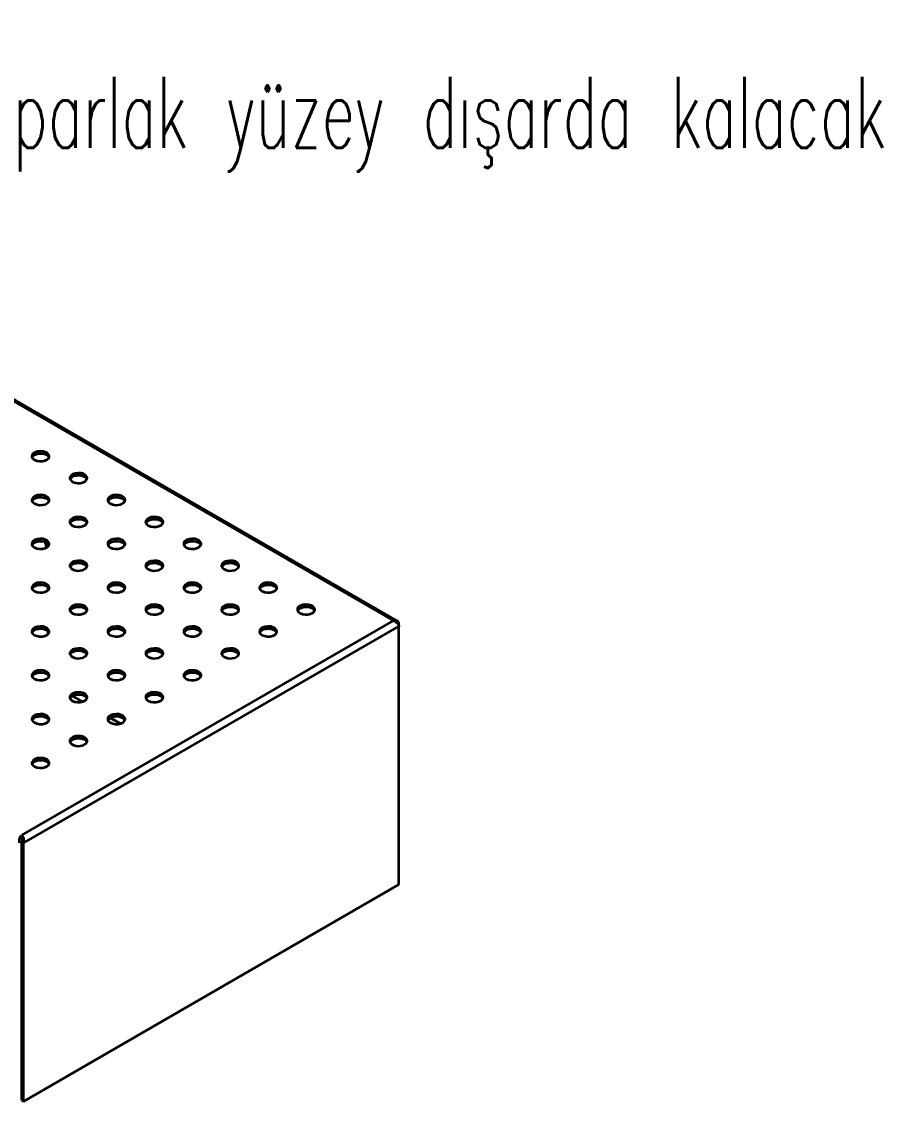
# Model space of a CAD drawing. Header units: millimetres. Extents: x -703 to 1382, y -307 to 590.
# Drawn here: x 324.9 to 645.8, y 187.8 to 590.1 of the extents above; entities that cross this region are included whole.
import ezdxf

# ---------------------------------------------------------------- set-up
doc = ezdxf.new("R2010")
doc.units = ezdxf.units.MM
doc.styles.add('SLDTEXTSTYLE1', font='TXT', dxfattribs={"width": 0.605, "bigfont": 'bigfont'})

# ---------------------------------------------------------------- blocks, each defined once
blk = doc.blocks.new('SW_NOTE_0')
at = {"color": 0, "linetype": 'Continuous', "lineweight": 0, "insert": (0.57, 12.71), "char_height": 26.4583, "attachment_point": 1, "style": 'SLDTEXTSTYLE1'}
blk.add_mtext('parlak yüzey dışarda kalacak', dxfattribs=at)

msp = doc.modelspace()

# ---------------------------------------------------------------- linework, layer by layer
at = {"color": 7, "linetype": 'Continuous', "lineweight": 35}
for p, q in [((77.46, 589.84), (463.54, 366.96)), ((464.87, 366.87), (78.13, 590.13)), ((333.62, 396.35), (334.22, 394.16)), ((334.85, 378.29), (334.85, 379.32)), ((463.54, 366.96), (324.95, 286.96)), ((465.61, 364.89), (325.7, 284.13)), ((334.85, 361.96), (334.85, 362.99)), ((465.27, 365.57), (465.61, 365.77)), ((465.61, 364.89), (465.61, 365.77)), ((465.61, 268.54), (465.61, 364.89)), ((343.85, 338.89), (347.62, 336.71)), ((357.99, 330.73), (361.76, 328.55)), ((325, 284.53), (325.7, 284.13)), ((325, 188.18), (325, 284.53)), ((325.7, 187.77), (325.7, 284.13)), ((325.7, 187.77), (465.61, 268.54)), ((325, 188.18), (325.7, 187.77))]:
    msp.add_line(p, q, dxfattribs=at)
at = {"color": 7, "linetype": 'Continuous', "lineweight": 35, "flags": 128}
for points in [[(329.72, 426.87), (330.59, 426.51), (331.62, 426.33), (332.69, 426.36), (333.68, 426.58), (334.5, 426.98), (335.05, 427.51), (335.27, 428.12), (335.13, 428.73), (334.66, 429.28), (333.91, 429.72), (332.95, 429.99), (331.88, 430.07), (330.84, 429.94), (329.92, 429.63), (329.23, 429.15), (328.84, 428.58), (328.79, 427.96), (329.1, 427.37), (329.72, 426.87)], [(328.85, 427.79), (328.99, 428.06), (329.54, 428.59), (330.36, 428.99), (331.35, 429.21), (332.42, 429.24), (333.45, 429.06), (334.32, 428.7)], [(334.32, 428.7), (334.94, 428.2), (335.19, 427.79)], [(343.86, 418.7), (344.73, 418.34), (345.76, 418.17), (346.83, 418.19), (347.82, 418.42), (348.64, 418.82), (349.19, 419.35), (349.41, 419.95), (349.28, 420.56), (348.81, 421.12), (348.05, 421.56), (347.09, 421.83), (346.03, 421.9), (344.98, 421.78), (344.06, 421.46), (343.37, 420.99), (342.98, 420.41), (342.94, 419.8), (343.24, 419.21), (343.86, 418.7)], [(342.99, 419.62), (343.13, 419.9), (343.68, 420.43), (344.5, 420.82), (345.49, 421.05), (346.56, 421.07), (347.59, 420.9), (348.46, 420.54)], [(348.46, 420.54), (349.08, 420.04), (349.33, 419.62)], [(329.72, 410.54), (330.59, 410.18), (331.62, 410), (332.69, 410.03), (333.68, 410.25), (334.5, 410.65), (335.05, 411.18), (335.27, 411.79), (335.13, 412.4), (334.66, 412.96), (333.91, 413.39), (332.95, 413.66), (331.88, 413.74), (330.84, 413.61), (329.92, 413.3), (329.23, 412.83), (328.84, 412.25), (328.79, 411.63), (329.1, 411.04), (329.72, 410.54)], [(328.85, 411.46), (328.99, 411.73), (329.54, 412.26), (330.36, 412.66), (331.35, 412.89), (332.42, 412.91), (333.45, 412.73), (334.32, 412.38)], [(334.32, 412.38), (334.94, 411.87), (335.19, 411.46)], [(358.01, 410.54), (358.88, 410.18), (359.9, 410), (360.97, 410.03), (361.97, 410.25), (362.78, 410.65), (363.33, 411.18), (363.55, 411.79), (363.42, 412.4), (362.95, 412.96), (362.19, 413.39), (361.23, 413.66), (360.17, 413.74), (359.12, 413.61), (358.2, 413.3), (357.51, 412.83), (357.12, 412.25), (357.08, 411.63), (357.38, 411.04), (358.01, 410.54)], [(357.13, 411.46), (357.28, 411.73), (357.82, 412.26), (358.64, 412.66), (359.64, 412.89), (360.71, 412.91), (361.73, 412.73), (362.6, 412.38)], [(362.6, 412.38), (363.22, 411.87), (363.48, 411.46)], [(343.86, 402.37), (344.73, 402.02), (345.76, 401.84), (346.83, 401.87), (347.82, 402.09), (348.64, 402.49), (349.19, 403.02), (349.41, 403.62), (349.28, 404.24), (348.81, 404.79), (348.05, 405.23), (347.09, 405.5), (346.03, 405.58), (344.98, 405.45), (344.06, 405.13), (343.37, 404.66), (342.98, 404.09), (342.94, 403.47), (343.24, 402.88), (343.86, 402.37)], [(342.99, 403.29), (343.13, 403.57), (343.68, 404.1), (344.5, 404.5), (345.49, 404.72), (346.56, 404.75), (347.59, 404.57), (348.46, 404.21)], [(348.46, 404.21), (349.08, 403.71), (349.33, 403.29)], [(372.15, 402.37), (373.02, 402.02), (374.04, 401.84), (375.11, 401.87), (376.11, 402.09), (376.93, 402.49), (377.47, 403.02), (377.69, 403.62), (377.56, 404.24), (377.09, 404.79), (376.33, 405.23), (375.37, 405.5), (374.31, 405.58), (373.26, 405.45), (372.34, 405.13), (371.65, 404.66), (371.26, 404.09), (371.22, 403.47), (371.53, 402.88), (372.15, 402.37)], [(371.27, 403.29), (371.42, 403.57), (371.97, 404.1), (372.78, 404.5), (373.78, 404.72), (374.85, 404.75), (375.87, 404.57), (376.74, 404.21)], [(376.74, 404.21), (377.37, 403.71), (377.62, 403.29)], [(329.72, 394.21), (330.59, 393.85), (331.62, 393.68), (332.69, 393.7), (333.68, 393.93), (334.5, 394.32), (335.05, 394.86), (335.27, 395.46), (335.13, 396.07), (334.66, 396.63), (333.91, 397.06), (332.95, 397.34), (331.88, 397.41), (330.84, 397.29), (329.92, 396.97), (329.23, 396.5), (328.84, 395.92), (328.79, 395.31), (329.1, 394.71), (329.72, 394.21)], [(328.85, 395.13), (328.99, 395.4), (329.54, 395.93), (330.36, 396.33), (331.35, 396.56), (332.42, 396.58), (333.45, 396.41), (334.32, 396.05)], [(334.32, 396.05), (334.94, 395.54), (335.19, 395.13)], [(358.01, 394.21), (358.88, 393.85), (359.9, 393.68), (360.97, 393.7), (361.97, 393.93), (362.78, 394.32), (363.33, 394.86), (363.55, 395.46), (363.42, 396.07), (362.95, 396.63), (362.19, 397.06), (361.23, 397.34), (360.17, 397.41), (359.12, 397.29), (358.2, 396.97), (357.51, 396.5), (357.12, 395.92), (357.08, 395.31), (357.38, 394.71), (358.01, 394.21)], [(357.13, 395.13), (357.28, 395.4), (357.82, 395.93), (358.64, 396.33), (359.64, 396.56), (360.71, 396.58), (361.73, 396.41), (362.6, 396.05)], [(362.6, 396.05), (363.22, 395.54), (363.48, 395.13)], [(386.29, 394.21), (387.16, 393.85), (388.19, 393.68), (389.25, 393.7), (390.25, 393.93), (391.07, 394.32), (391.62, 394.86), (391.83, 395.46), (391.7, 396.07), (391.23, 396.63), (390.48, 397.06), (389.51, 397.34), (388.45, 397.41), (387.41, 397.29), (386.49, 396.97), (385.8, 396.5), (385.41, 395.92), (385.36, 395.31), (385.67, 394.71), (386.29, 394.21)], [(385.42, 395.13), (385.56, 395.4), (386.11, 395.93), (386.92, 396.33), (387.92, 396.56), (388.99, 396.58), (390.01, 396.41), (390.89, 396.05)], [(390.89, 396.05), (391.51, 395.54), (391.76, 395.13)], [(343.86, 386.05), (344.73, 385.69), (345.76, 385.51), (346.83, 385.54), (347.82, 385.76), (348.64, 386.16), (349.19, 386.69), (349.41, 387.3), (349.28, 387.91), (348.81, 388.46), (348.05, 388.9), (347.09, 389.17), (346.03, 389.25), (344.98, 389.12), (344.06, 388.8), (343.37, 388.33), (342.98, 387.76), (342.94, 387.14), (343.24, 386.55), (343.86, 386.05)], [(342.99, 386.97), (343.13, 387.24), (343.68, 387.77), (344.5, 388.17), (345.49, 388.39), (346.56, 388.42), (347.59, 388.24), (348.46, 387.88)], [(348.46, 387.88), (349.08, 387.38), (349.33, 386.97)], [(372.15, 386.05), (373.02, 385.69), (374.04, 385.51), (375.11, 385.54), (376.11, 385.76), (376.93, 386.16), (377.47, 386.69), (377.69, 387.3), (377.56, 387.91), (377.09, 388.46), (376.33, 388.9), (375.37, 389.17), (374.31, 389.25), (373.26, 389.12), (372.34, 388.8), (371.65, 388.33), (371.26, 387.76), (371.22, 387.14), (371.53, 386.55), (372.15, 386.05)], [(371.27, 386.97), (371.42, 387.24), (371.97, 387.77), (372.78, 388.17), (373.78, 388.39), (374.85, 388.42), (375.87, 388.24), (376.74, 387.88)], [(376.74, 387.88), (377.37, 387.38), (377.62, 386.97)], [(400.43, 386.05), (401.3, 385.69), (402.33, 385.51), (403.4, 385.54), (404.39, 385.76), (405.21, 386.16), (405.76, 386.69), (405.98, 387.3), (405.84, 387.91), (405.37, 388.46), (404.62, 388.9), (403.66, 389.17), (402.6, 389.25), (401.55, 389.12), (400.63, 388.8), (399.94, 388.33), (399.55, 387.76), (399.5, 387.14), (399.81, 386.55), (400.43, 386.05)], [(399.56, 386.97), (399.7, 387.24), (400.25, 387.77), (401.07, 388.17), (402.06, 388.39), (403.13, 388.42), (404.16, 388.24), (405.03, 387.88)], [(405.03, 387.88), (405.65, 387.38), (405.9, 386.97)], [(329.72, 377.88), (330.59, 377.52), (331.62, 377.35), (332.69, 377.37), (333.68, 377.6), (334.5, 378), (335.05, 378.53), (335.27, 379.13), (335.13, 379.74), (334.66, 380.3), (333.91, 380.74), (332.95, 381.01), (331.88, 381.08), (330.84, 380.96), (329.92, 380.64), (329.23, 380.17), (328.84, 379.59), (328.79, 378.98), (329.1, 378.39), (329.72, 377.88)], [(328.85, 378.8), (328.99, 379.07), (329.54, 379.61), (330.36, 380), (331.35, 380.23), (332.42, 380.25), (333.45, 380.08), (334.32, 379.72)], [(334.32, 379.72), (334.94, 379.22), (335.19, 378.8)], [(358.01, 377.88), (358.88, 377.52), (359.9, 377.35), (360.97, 377.37), (361.97, 377.6), (362.78, 378), (363.33, 378.53), (363.55, 379.13), (363.42, 379.74), (362.95, 380.3), (362.19, 380.74), (361.23, 381.01), (360.17, 381.08), (359.12, 380.96), (358.2, 380.64), (357.51, 380.17), (357.12, 379.59), (357.08, 378.98), (357.38, 378.39), (358.01, 377.88)], [(357.13, 378.8), (357.28, 379.07), (357.82, 379.61), (358.64, 380), (359.64, 380.23), (360.71, 380.25), (361.73, 380.08), (362.6, 379.72)], [(362.6, 379.72), (363.22, 379.22), (363.48, 378.8)], [(386.29, 377.88), (387.16, 377.52), (388.19, 377.35), (389.25, 377.37), (390.25, 377.6), (391.07, 378), (391.62, 378.53), (391.83, 379.13), (391.7, 379.74), (391.23, 380.3), (390.48, 380.74), (389.51, 381.01), (388.45, 381.08), (387.41, 380.96), (386.49, 380.64), (385.8, 380.17), (385.41, 379.59), (385.36, 378.98), (385.67, 378.39), (386.29, 377.88)], [(385.42, 378.8), (385.56, 379.07), (386.11, 379.61), (386.92, 380), (387.92, 380.23), (388.99, 380.25), (390.01, 380.08), (390.89, 379.72)], [(390.89, 379.72), (391.51, 379.22), (391.76, 378.8)], [(414.57, 377.88), (415.44, 377.52), (416.47, 377.35), (417.54, 377.37), (418.54, 377.6), (419.35, 378), (419.9, 378.53), (420.12, 379.13), (419.99, 379.74), (419.52, 380.3), (418.76, 380.74), (417.8, 381.01), (416.74, 381.08), (415.69, 380.96), (414.77, 380.64), (414.08, 380.17), (413.69, 379.59), (413.65, 378.98), (413.95, 378.39), (414.57, 377.88)], [(413.7, 378.8), (413.84, 379.07), (414.39, 379.61), (415.21, 380), (416.2, 380.23), (417.27, 380.25), (418.3, 380.08), (419.17, 379.72)], [(419.17, 379.72), (419.79, 379.22), (420.04, 378.8)], [(343.86, 369.72), (344.73, 369.36), (345.76, 369.18), (346.83, 369.21), (347.82, 369.43), (348.64, 369.83), (349.19, 370.36), (349.41, 370.97), (349.28, 371.58), (348.81, 372.14), (348.05, 372.57), (347.09, 372.84), (346.03, 372.92), (344.98, 372.79), (344.06, 372.48), (343.37, 372.01), (342.98, 371.43), (342.94, 370.81), (343.24, 370.22), (343.86, 369.72)], [(342.99, 370.64), (343.13, 370.91), (343.68, 371.44), (344.5, 371.84), (345.49, 372.06), (346.56, 372.09), (347.59, 371.91), (348.46, 371.56)], [(348.46, 371.56), (349.08, 371.05), (349.33, 370.64)], [(372.15, 369.72), (373.02, 369.36), (374.04, 369.18), (375.11, 369.21), (376.11, 369.43), (376.93, 369.83), (377.47, 370.36), (377.69, 370.97), (377.56, 371.58), (377.09, 372.14), (376.33, 372.57), (375.37, 372.84), (374.31, 372.92), (373.26, 372.79), (372.34, 372.48), (371.65, 372.01), (371.26, 371.43), (371.22, 370.81), (371.53, 370.22), (372.15, 369.72)], [(371.27, 370.64), (371.42, 370.91), (371.97, 371.44), (372.78, 371.84), (373.78, 372.06), (374.85, 372.09), (375.87, 371.91), (376.74, 371.56)], [(376.74, 371.56), (377.37, 371.05), (377.62, 370.64)], [(400.43, 369.72), (401.3, 369.36), (402.33, 369.18), (403.4, 369.21), (404.39, 369.43), (405.21, 369.83), (405.76, 370.36), (405.98, 370.97), (405.84, 371.58), (405.37, 372.14), (404.62, 372.57), (403.66, 372.84), (402.6, 372.92), (401.55, 372.79), (400.63, 372.48), (399.94, 372.01), (399.55, 371.43), (399.5, 370.81), (399.81, 370.22), (400.43, 369.72)], [(399.56, 370.64), (399.7, 370.91), (400.25, 371.44), (401.07, 371.84), (402.06, 372.06), (403.13, 372.09), (404.16, 371.91), (405.03, 371.56)], [(405.03, 371.56), (405.65, 371.05), (405.9, 370.64)], [(428.72, 369.72), (429.59, 369.36), (430.61, 369.18), (431.68, 369.21), (432.68, 369.43), (433.49, 369.83), (434.04, 370.36), (434.26, 370.97), (434.13, 371.58), (433.66, 372.14), (432.9, 372.57), (431.94, 372.84), (430.88, 372.92), (429.83, 372.79), (428.91, 372.48), (428.22, 372.01), (427.83, 371.43), (427.79, 370.81), (428.09, 370.22), (428.72, 369.72)], [(427.84, 370.64), (427.99, 370.91), (428.53, 371.44), (429.35, 371.84), (430.35, 372.06), (431.42, 372.09), (432.44, 371.91), (433.31, 371.56)], [(433.31, 371.56), (433.93, 371.05), (434.19, 370.64)], [(329.72, 361.55), (330.59, 361.2), (331.62, 361.02), (332.69, 361.04), (333.68, 361.27), (334.5, 361.67), (335.05, 362.2), (335.27, 362.8), (335.13, 363.42), (334.66, 363.97), (333.91, 364.41), (332.95, 364.68), (331.88, 364.76), (330.84, 364.63), (329.92, 364.31), (329.23, 363.84), (328.84, 363.27), (328.79, 362.65), (329.1, 362.06), (329.72, 361.55)], [(328.85, 362.47), (328.99, 362.75), (329.54, 363.28), (330.36, 363.68), (331.35, 363.9), (332.42, 363.93), (333.45, 363.75), (334.32, 363.39)], [(334.32, 363.39), (334.94, 362.89), (335.19, 362.47)], [(358.01, 361.55), (358.88, 361.2), (359.9, 361.02), (360.97, 361.04), (361.97, 361.27), (362.78, 361.67), (363.33, 362.2), (363.55, 362.8), (363.42, 363.42), (362.95, 363.97), (362.19, 364.41), (361.23, 364.68), (360.17, 364.76), (359.12, 364.63), (358.2, 364.31), (357.51, 363.84), (357.12, 363.27), (357.08, 362.65), (357.38, 362.06), (358.01, 361.55)], [(357.13, 362.47), (357.28, 362.75), (357.82, 363.28), (358.64, 363.68), (359.64, 363.9), (360.71, 363.93), (361.73, 363.75), (362.6, 363.39)], [(362.6, 363.39), (363.22, 362.89), (363.48, 362.47)], [(386.29, 361.55), (387.16, 361.2), (388.19, 361.02), (389.25, 361.04), (390.25, 361.27), (391.07, 361.67), (391.62, 362.2), (391.83, 362.8), (391.7, 363.42), (391.23, 363.97), (390.48, 364.41), (389.51, 364.68), (388.45, 364.76), (387.41, 364.63), (386.49, 364.31), (385.8, 363.84), (385.41, 363.27), (385.36, 362.65), (385.67, 362.06), (386.29, 361.55)], [(385.42, 362.47), (385.56, 362.75), (386.11, 363.28), (386.92, 363.68), (387.92, 363.9), (388.99, 363.93), (390.01, 363.75), (390.89, 363.39)], [(390.89, 363.39), (391.51, 362.89), (391.76, 362.47)], [(414.57, 361.55), (415.44, 361.2), (416.47, 361.02), (417.54, 361.04), (418.54, 361.27), (419.35, 361.67), (419.9, 362.2), (420.12, 362.8), (419.99, 363.42), (419.52, 363.97), (418.76, 364.41), (417.8, 364.68), (416.74, 364.76), (415.69, 364.63), (414.77, 364.31), (414.08, 363.84), (413.69, 363.27), (413.65, 362.65), (413.95, 362.06), (414.57, 361.55)], [(413.7, 362.47), (413.84, 362.75), (414.39, 363.28), (415.21, 363.68), (416.2, 363.9), (417.27, 363.93), (418.3, 363.75), (419.17, 363.39)], [(419.17, 363.39), (419.79, 362.89), (420.04, 362.47)], [(343.86, 353.39), (344.73, 353.03), (345.76, 352.86), (346.83, 352.88), (347.82, 353.11), (348.64, 353.5), (349.19, 354.03), (349.41, 354.64), (349.28, 355.25), (348.81, 355.81), (348.05, 356.24), (347.09, 356.52), (346.03, 356.59), (344.98, 356.46), (344.06, 356.15), (343.37, 355.68), (342.98, 355.1), (342.94, 354.48), (343.24, 353.89), (343.86, 353.39)], [(342.99, 354.31), (343.13, 354.58), (343.68, 355.11), (344.5, 355.51), (345.49, 355.74), (346.56, 355.76), (347.59, 355.59), (348.46, 355.23)], [(348.46, 355.23), (349.08, 354.72), (349.33, 354.31)], [(372.15, 353.39), (373.02, 353.03), (374.04, 352.86), (375.11, 352.88), (376.11, 353.11), (376.93, 353.5), (377.47, 354.03), (377.69, 354.64), (377.56, 355.25), (377.09, 355.81), (376.33, 356.24), (375.37, 356.52), (374.31, 356.59), (373.26, 356.46), (372.34, 356.15), (371.65, 355.68), (371.26, 355.1), (371.22, 354.48), (371.53, 353.89), (372.15, 353.39)], [(371.27, 354.31), (371.42, 354.58), (371.97, 355.11), (372.78, 355.51), (373.78, 355.74), (374.85, 355.76), (375.87, 355.59), (376.74, 355.23)], [(376.74, 355.23), (377.37, 354.72), (377.62, 354.31)], [(400.43, 353.39), (401.3, 353.03), (402.33, 352.86), (403.4, 352.88), (404.39, 353.11), (405.21, 353.5), (405.76, 354.03), (405.98, 354.64), (405.84, 355.25), (405.37, 355.81), (404.62, 356.24), (403.66, 356.52), (402.6, 356.59), (401.55, 356.46), (400.63, 356.15), (399.94, 355.68), (399.55, 355.1), (399.5, 354.48), (399.81, 353.89), (400.43, 353.39)], [(399.56, 354.31), (399.7, 354.58), (400.25, 355.11), (401.07, 355.51), (402.06, 355.74), (403.13, 355.76), (404.16, 355.59), (405.03, 355.23)], [(405.03, 355.23), (405.65, 354.72), (405.9, 354.31)], [(329.72, 345.23), (330.59, 344.87), (331.62, 344.69), (332.69, 344.72), (333.68, 344.94), (334.5, 345.34), (335.05, 345.87), (335.27, 346.48), (335.13, 347.09), (334.66, 347.64), (333.91, 348.08), (332.95, 348.35), (331.88, 348.43), (330.84, 348.3), (329.92, 347.98), (329.23, 347.51), (328.84, 346.94), (328.79, 346.32), (329.1, 345.73), (329.72, 345.23)], [(328.85, 346.14), (328.99, 346.42), (329.54, 346.95), (330.36, 347.35), (331.35, 347.57), (332.42, 347.6), (333.45, 347.42), (334.32, 347.06)], [(334.32, 347.06), (334.94, 346.56), (335.19, 346.14)], [(358.01, 345.23), (358.88, 344.87), (359.9, 344.69), (360.97, 344.72), (361.97, 344.94), (362.78, 345.34), (363.33, 345.87), (363.55, 346.48), (363.42, 347.09), (362.95, 347.64), (362.19, 348.08), (361.23, 348.35), (360.17, 348.43), (359.12, 348.3), (358.2, 347.98), (357.51, 347.51), (357.12, 346.94), (357.08, 346.32), (357.38, 345.73), (358.01, 345.23)], [(357.13, 346.14), (357.28, 346.42), (357.82, 346.95), (358.64, 347.35), (359.64, 347.57), (360.71, 347.6), (361.73, 347.42), (362.6, 347.06)], [(362.6, 347.06), (363.22, 346.56), (363.48, 346.14)], [(386.29, 345.23), (387.16, 344.87), (388.19, 344.69), (389.25, 344.72), (390.25, 344.94), (391.07, 345.34), (391.62, 345.87), (391.83, 346.48), (391.7, 347.09), (391.23, 347.64), (390.48, 348.08), (389.51, 348.35), (388.45, 348.43), (387.41, 348.3), (386.49, 347.98), (385.8, 347.51), (385.41, 346.94), (385.36, 346.32), (385.67, 345.73), (386.29, 345.23)], [(385.42, 346.14), (385.56, 346.42), (386.11, 346.95), (386.92, 347.35), (387.92, 347.57), (388.99, 347.6), (390.01, 347.42), (390.89, 347.06)], [(390.89, 347.06), (391.51, 346.56), (391.76, 346.14)], [(343.86, 337.06), (344.73, 336.7), (345.76, 336.53), (346.83, 336.55), (347.82, 336.78), (348.64, 337.18), (349.19, 337.71), (349.41, 338.31), (349.28, 338.92), (348.81, 339.48), (348.05, 339.92), (347.09, 340.19), (346.03, 340.26), (344.98, 340.14), (344.06, 339.82), (343.37, 339.35), (342.98, 338.77), (342.94, 338.16), (343.24, 337.56), (343.86, 337.06)], [(342.99, 337.98), (343.13, 338.25), (343.68, 338.78), (344.5, 339.18), (345.49, 339.41), (346.56, 339.43), (347.59, 339.26), (348.46, 338.9)], [(348.46, 338.9), (349.08, 338.4), (349.33, 337.98)], [(372.15, 337.06), (373.02, 336.7), (374.04, 336.53), (375.11, 336.55), (376.11, 336.78), (376.93, 337.18), (377.47, 337.71), (377.69, 338.31), (377.56, 338.92), (377.09, 339.48), (376.33, 339.92), (375.37, 340.19), (374.31, 340.26), (373.26, 340.14), (372.34, 339.82), (371.65, 339.35), (371.26, 338.77), (371.22, 338.16), (371.53, 337.56), (372.15, 337.06)], [(371.27, 337.98), (371.42, 338.25), (371.97, 338.78), (372.78, 339.18), (373.78, 339.41), (374.85, 339.43), (375.87, 339.26), (376.74, 338.9)], [(376.74, 338.9), (377.37, 338.4), (377.62, 337.98)], [(329.72, 328.9), (330.59, 328.54), (331.62, 328.36), (332.69, 328.39), (333.68, 328.61), (334.5, 329.01), (335.05, 329.54), (335.27, 330.15), (335.13, 330.76), (334.66, 331.31), (333.91, 331.75), (332.95, 332.02), (331.88, 332.1), (330.84, 331.97), (329.92, 331.66), (329.23, 331.19), (328.84, 330.61), (328.79, 329.99), (329.1, 329.4), (329.72, 328.9)], [(328.85, 329.82), (328.99, 330.09), (329.54, 330.62), (330.36, 331.02), (331.35, 331.24), (332.42, 331.27), (333.45, 331.09), (334.32, 330.73)], [(334.32, 330.73), (334.94, 330.23), (335.19, 329.82)], [(358.01, 328.9), (358.88, 328.54), (359.9, 328.36), (360.97, 328.39), (361.97, 328.61), (362.78, 329.01), (363.33, 329.54), (363.55, 330.15), (363.42, 330.76), (362.95, 331.31), (362.19, 331.75), (361.23, 332.02), (360.17, 332.1), (359.12, 331.97), (358.2, 331.66), (357.51, 331.19), (357.12, 330.61), (357.08, 329.99), (357.38, 329.4), (358.01, 328.9)], [(357.13, 329.82), (357.28, 330.09), (357.82, 330.62), (358.64, 331.02), (359.64, 331.24), (360.71, 331.27), (361.73, 331.09), (362.6, 330.73)], [(362.6, 330.73), (363.22, 330.23), (363.48, 329.82)], [(343.86, 320.73), (344.73, 320.38), (345.76, 320.2), (346.83, 320.22), (347.82, 320.45), (348.64, 320.85), (349.19, 321.38), (349.41, 321.98), (349.28, 322.6), (348.81, 323.15), (348.05, 323.59), (347.09, 323.86), (346.03, 323.94), (344.98, 323.81), (344.06, 323.49), (343.37, 323.02), (342.98, 322.45), (342.94, 321.83), (343.24, 321.24), (343.86, 320.73)], [(342.99, 321.65), (343.13, 321.93), (343.68, 322.46), (344.5, 322.86), (345.49, 323.08), (346.56, 323.11), (347.59, 322.93), (348.46, 322.57)], [(348.46, 322.57), (349.08, 322.07), (349.33, 321.65)], [(329.72, 312.57), (330.59, 312.21), (331.62, 312.03), (332.69, 312.06), (333.68, 312.28), (334.5, 312.68), (335.05, 313.21), (335.27, 313.82), (335.13, 314.43), (334.66, 314.99), (333.91, 315.42), (332.95, 315.69), (331.88, 315.77), (330.84, 315.64), (329.92, 315.33), (329.23, 314.86), (328.84, 314.28), (328.79, 313.66), (329.1, 313.07), (329.72, 312.57)], [(328.85, 313.49), (328.99, 313.76), (329.54, 314.29), (330.36, 314.69), (331.35, 314.92), (332.42, 314.94), (333.45, 314.77), (334.32, 314.41)], [(334.32, 314.41), (334.94, 313.9), (335.19, 313.49)]]:
    msp.add_lwpolyline(points, dxfattribs=at)
at = {"color": 7, "linetype": 'Continuous', "lineweight": 35}
for points in [[(465.61, 365.77), (465.56, 366.01), (465.47, 366.24), (465.21, 366.61), (465.06, 366.77), (464.68, 366.98), (464.47, 367.04), (464.02, 367.07), (463.78, 367.04), (463.54, 366.96)], [(463.54, 366.96), (463.78, 366.89), (464.02, 366.77), (464.47, 366.47), (464.68, 366.29), (465.06, 365.9), (465.21, 365.69), (465.47, 365.28), (465.56, 365.08), (465.61, 364.89)], [(324.19, 284.13), (324.14, 284.37), (324.12, 284.64), (324.15, 285.18), (324.2, 285.45), (324.35, 285.97), (324.45, 286.21), (324.69, 286.64), (324.82, 286.82), (324.95, 286.96)], [(324.95, 286.96), (325.08, 286.82), (325.21, 286.64), (325.44, 286.21), (325.54, 285.97), (325.7, 285.45), (325.75, 285.18), (325.78, 284.64), (325.76, 284.37), (325.7, 284.13)], [(324.95, 286.14), (324.99, 286.05), (325.02, 285.95), (325.08, 285.7), (325.11, 285.57), (325.13, 285.28), (325.13, 285.12), (325.09, 284.82), (325.05, 284.67), (325, 284.53)]]:
    msp.add_open_spline(points, degree=3, knots=[0, 0, 0, 0, 0.25, 0.25, 0.5, 0.5, 0.75, 0.75, 1, 1, 1, 1], dxfattribs=at)

# ---------------------------------------------------------------- block references
at = {"color": 7, "linetype": 'Continuous', "lineweight": 0}
msp.add_blockref('SW_NOTE_0', (321.15, 556.83), dxfattribs=at)

doc.saveas('drawing.dxf')
